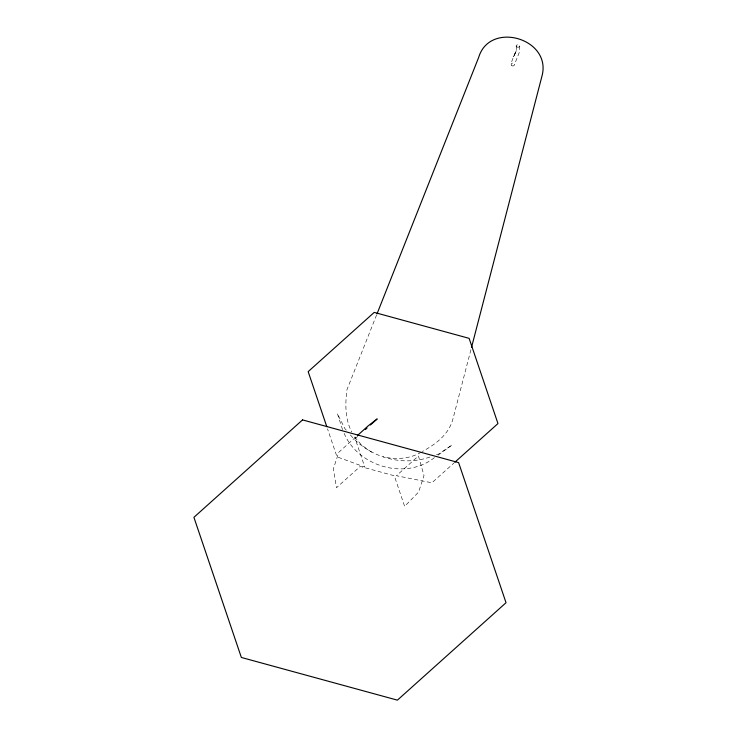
<?xml version="1.0" encoding="UTF-8"?>
<svg xmlns="http://www.w3.org/2000/svg" width="737" height="737" viewBox="0 0 737 737"><rect width="100%" height="100%" fill="white"/><g stroke="black" fill="none" stroke-linecap="round" stroke-linejoin="round"><path stroke-width="0.55" stroke-dasharray="3.69 2.76" d="M516.167 46.035C517.531 52.603 512.058 57.246 511.229 64.137M519.76 45.98L519.613 51.608L514.306 64.976M470.915 349.725L452.997 418.736C449.008 434.397 435.788 444.208 422.292 451.523M376.598 314.92L346.952 389.716C345.128 403.765 344.999 419.252 351.779 432.048M355.741 437.041L338.799 452.242L333.373 468.815L336.477 487.719L360.2 466.438L394.286 475.761L404.641 506.365L418.579 492.123L423.996 475.549L418.45 455.973L396.432 475.724L431.91 482.809L453.928 463.057M357.721 436.387L355.179 438.662L364.797 467.074L337.012 456.848L327.514 428.805M438.11 455.134L452.14 444.918L438.506 454.103L435.281 455.199M434.425 457.668C404.945 481.012 355.897 465.95 343.156 430.924M421.343 452.103C409.965 459.013 395.87 459.805 383.12 456.774M429.911 457.032C402.264 466.853 368.647 457.152 350.075 434.535M371.641 452.177L361.655 445.148L353.834 436.166M346.289 430.196L344.778 428.464L337.353 413.521L342.65 429.901M513.496 56.74L516.269 50.742L513.496 56.74M511.432 65.215A1.594 1.391 18.1 0 0 514.159 65.317A1.594 1.391 18.1 0 0 512.703 63.142A1.594 1.391 18.1 0 0 511.432 65.215M516.738 46.882A1.796 1.207 1.1 0 0 519.714 46.293A1.796 1.207 1.1 0 0 517.429 44.846A1.796 1.207 1.1 0 0 516.738 46.882"/><path stroke-width="1.11" d="M471.496 347.505L542.303 74.815C550.668 38.167 489.626 20.802 478.672 57.403L377.022 313.851M357.436 435.521L368.445 425.645L377.197 418.92L370.425 424.991M365.34 429.551L367.035 428.031M454.775 462.302L497.963 423.563L469.119 338.347L374.221 312.387L308.167 371.632L326.786 426.64M302.538 419.906L193.914 517.328L241.358 657.459L397.409 700.15L506.033 602.719L458.598 462.596L302.538 419.906"/></g></svg>
